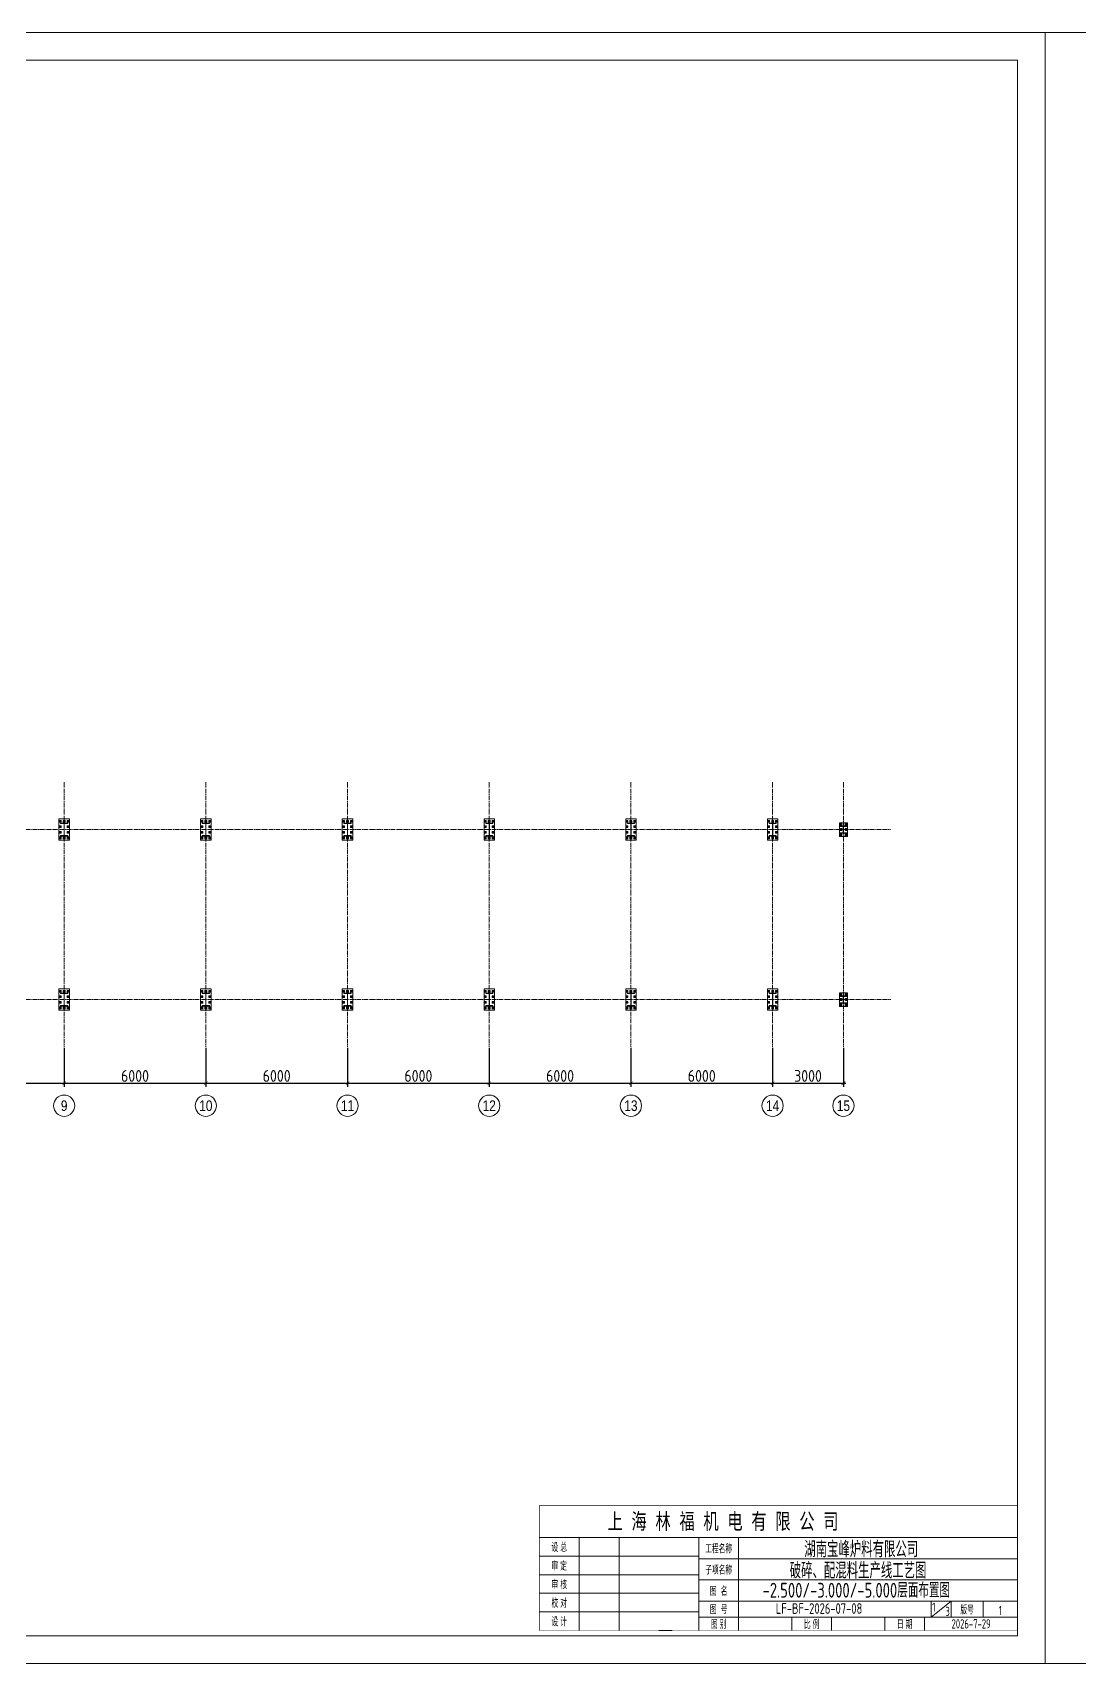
# Model space of a CAD drawing. Header units: millimetres. Extents: x 163705 to 1616509, y 81827 to 302547.
# Drawn here: x 498002 to 542329, y 114945 to 184010 of the extents above; entities that cross this region are included whole.
import ezdxf
from ezdxf.enums import TextEntityAlignment as Align

# ---------------------------------------------------------------- set-up
doc = ezdxf.new("R2010")
doc.units = ezdxf.units.MM
doc.header["$LTSCALE"] = 10
doc.linetypes.add('CENTER2', pattern=[28.575, 19.05, -3.175, 3.175, -3.175])
for name, color, linetype, lineweight in [('1-中心线', 1, 'CENTER2', 0), ('1-图框层', 7, 'Continuous', 0), ('1-护栏', 4, 'Continuous', 18), ('1-文本', 4, 'Continuous', 0), ('1-标注', 3, 'Continuous', 0), ('1-设备轮廓', 2, 'Continuous', 18), ('1-钢构', 6, 'Continuous', 0)]:
    doc.layers.add(name, color=color, linetype=linetype, lineweight=lineweight)
doc.styles.add('ARIAL', font='arial.ttf', dxfattribs={"width": 0.7})
doc.styles.add('CGY_HZ', font='tssdeng.shx', dxfattribs={"width": 0.75, "bigfont": 'tssdchn.shx'})
doc.styles.add('GY', font='arial.ttf', dxfattribs={"width": 0.6})
doc.styles.add('gy2', font='tssdeng.shx', dxfattribs={"width": 0.7, "bigfont": 'tssdchn.shx'})
doc.styles.add('HZ', font='gbenor.shx', dxfattribs={"bigfont": 'gbcbig.shx'})
doc.styles.get("Standard").update_dxf_attribs({"font": 'arial.ttf'})
doc.styles.add('基础标注', font='arial.ttf', dxfattribs={"width": 0.7})
doc.dimstyles.new('100$0', dxfattribs={"dimscale": 100, "dimtxt": 5, "dimasz": 1.5, "dimexe": 1.5, "dimexo": 0.5, "dimtad": 1, "dimdec": 0, "dimdsep": 46, "dimtxsty": 'HZ', "dimblk": 'ARCHTICK', "dimcen": 2.5, "dimdle": 1, "dimclrd": 256, "dimclre": 256, "dimadec": 0, "dimazin": 0, "dimtfac": 1, "dimtdec": 0, "dimtmove": 0, "dimatfit": 3, "dimfxl": 0, "dimarcsym": 0})

# ---------------------------------------------------------------- blocks, each defined once
blk = doc.blocks.new('标题栏')
at = {"layer": '1-图框层', "ltscale": 0.8}
for p, q in [((-11953, 2690), (0, 2690)), ((-11953, 1893), (0, 1893)), ((-3243, 498), (-2490, 1096)), ((-3243, 498), (-3243, 1096))]:
    blk.add_line(p, q, dxfattribs=at)
at = {"layer": '1-图框层'}
blk.add_line((-12950, 0), (-13448, 0), dxfattribs=at)
at = {"layer": '1-图框层', "ltscale": 0.8, "const_width": 20}
blk.add_lwpolyline([(0, 4682), (-17930, 4682), (-17930, 0), (0, 0)], close=True, dxfattribs=at)
at = {"layer": '1-图框层', "ltscale": 0.8}
for points in [[(0, 3486), (-17930, 3486)], [(-16436, 0), (-16436, 3486)], [(-14942, 3486), (-14942, 0)], [(-11953, 0), (-11953, 3486)], [(-10459, 0), (-10459, 3486)], [(-17930, 2789), (-11953, 2789)], [(-17930, 2092), (-11953, 2092)], [(-17930, 1395), (-11953, 1395)], [(-17930, 697), (-11953, 697)], [(-11953, 1096), (0, 1096)], [(-2490, 498), (-2490, 1096)], [(-1295, 1096), (-1295, 498)], [(-11953, 498), (0, 498)], [(-8467, 498), (-8467, 0)], [(-6973, 498), (-6973, 0)], [(-4981, 498), (-4981, 0)], [(-3486, 498), (-3486, 0)]]:
    blk.add_lwpolyline(points, dxfattribs=at)
at = {"layer": '1-文本', "style": '基础标注', "width": 0.7}
blk.add_text('上  海  林  福  机  电  有  限  公  司', height=600, dxfattribs=at).set_placement((-15376, 3796))
at = {"layer": '1-文本', "ltscale": 0.8}
for s, height, style, width, p in [('设 总', 300, 'GY', 0.6, (-17183, 3138)), ('工程名称', 300, 'GY', 0.6, (-11206, 3088)), ('审 定', 300, 'GY', 0.6, (-17183, 2440)), ('子项名称', 300, 'GY', 0.6, (-11206, 2291)), ('审 核', 300, 'GY', 0.6, (-17183, 1743)), ('校 对', 300, 'GY', 0.6, (-17183, 1046)), ('图  名', 300, 'GY', 0.6, (-11206, 1494)), ('图  号', 300, 'GY', 0.6, (-11206, 797)), ('3', 351, 'gy2', 0.7, (-2625, 716)), ('版号', 300, 'GY', 0.6, (-1893, 797)), ('1', 351, 'gy2', 0.7, (-647, 750)), ('设 计', 300, 'GY', 0.6, (-17183, 349)), ('图 别', 300, 'GY', 0.6, (-11206, 249)), ('比 例', 300, 'GY', 0.6, (-7720, 249)), ('日 期', 300, 'GY', 0.6, (-4234, 249)), ('2026-7-29', 351, 'gy2', 0.7, (-1743, 249))]:
    blk.add_text(s, height=height, dxfattribs=dict(at, style=style, width=width)).set_placement(p, align=Align.MIDDLE)
at = {"layer": '1-文本', "ltscale": 0.8, "style": 'CGY_HZ', "width": 0.75}
for s, height, p in [('           湖南宝峰炉料有限公司', 599.5, (-11000, 2743, 13)), ('         破碎、配混料生产线工艺图', 599.5, (-11000, 1946, 13)), ('LF-BF-2026-07-08', 400, (-9064, 624, 13))]:
    blk.add_text(s, height=height, dxfattribs=at).set_placement(p)
blk = doc.blocks.new('G$CCDFBE48F')
for p, q in [((20, 425), (20, 440)), ((20, 440), (170, 440)), ((152, 425), (20, 425)), ((20, 140), (20, 155)), ((20, 155), (152, 155)), ((170, 140), (20, 140)), ((24, 515), (106, 515)), ((24, 290), (106, 290)), ((24, 65), (106, 65)), ((65, 474), (65, 556)), ((65, 250), (65, 330)), ((65, 24), (65, 106)), ((165, 168), (165, 412)), ((170, 443), (170, 137)), ((320, 440), (170, 440)), ((170, 140), (320, 140)), ((175, 168), (175, 412)), ((188, 425), (320, 425)), ((320, 155), (188, 155)), ((235, 515), (316, 515)), ((235, 290), (316, 290)), ((235, 65), (316, 65)), ((275, 474), (275, 556)), ((275, 250), (275, 330)), ((275, 24), (275, 106)), ((320, 425), (320, 440)), ((320, 140), (320, 155))]:
    blk.add_line(p, q)
for points in [[(0, 0), (0, 580), (340, 580), (340, 0)], [(28, 478), (28, 552), (102, 552), (102, 478)], [(28, 252), (28, 328), (102, 328), (102, 252)], [(28, 28), (28, 102), (102, 102), (102, 28)], [(238, 478), (238, 552), (313, 552), (313, 478)], [(238, 252), (238, 328), (313, 328), (313, 252)], [(238, 28), (238, 102), (313, 102), (313, 28)]]:
    blk.add_lwpolyline(points, close=True)
for centre in [(65, 515), (65, 290), (65, 65), (275, 515), (275, 290), (275, 65)]:
    blk.add_circle(centre, 18)
for centre, start, end in [((152, 412), 0, 90), ((152, 168), 270, 0), ((188, 412), 90, 180), ((188, 168), 180, 270)]:
    blk.add_arc(centre, 13, start, end)
blk.add_text('HC_SUPERPART', height=0.001).set_placement((170, 140))
blk = doc.blocks.new('G$CFEC4C302')
for p, q in [((14, 800), (95, 800)), ((55, 760), (55, 840)), ((70, 707), (70, 725)), ((70, 725), (220, 725)), ((202, 707), (70, 707)), ((179, 800), (260, 800)), ((215, 206), (215, 694)), ((220, 760), (220, 840)), ((220, 728), (220, 172)), ((370, 725), (220, 725)), ((226, 206), (226, 694)), ((239, 707), (370, 707)), ((344, 800), (425, 800)), ((370, 707), (370, 725)), ((385, 760), (385, 840)), ((14, 570), (95, 570)), ((14, 330), (95, 330)), ((14, 100), (95, 100)), ((55, 530), (55, 610)), ((55, 290), (55, 370)), ((55, 60), (55, 140)), ((70, 175), (70, 193)), ((70, 193), (202, 193)), ((220, 175), (70, 175)), ((179, 100), (260, 100)), ((220, 175), (370, 175)), ((220, 60), (220, 140)), ((370, 193), (239, 193)), ((344, 570), (425, 570)), ((344, 330), (425, 330)), ((344, 100), (425, 100)), ((370, 175), (370, 193)), ((385, 530), (385, 610)), ((385, 290), (385, 370)), ((385, 60), (385, 140))]:
    blk.add_line(p, q)
for points in [[(0, 0), (0, 900), (440, 900), (440, 0)], [(17, 762), (17, 838), (92, 838), (92, 762)], [(182, 762), (182, 838), (257, 838), (257, 762)], [(347, 762), (347, 838), (422, 838), (422, 762)], [(17, 532), (17, 608), (92, 608), (92, 532)], [(17, 292), (17, 368), (92, 368), (92, 292)], [(17, 62), (17, 138), (92, 138), (92, 62)], [(182, 62), (182, 138), (257, 138), (257, 62)], [(347, 532), (347, 608), (422, 608), (422, 532)], [(347, 292), (347, 368), (422, 368), (422, 292)], [(347, 62), (347, 138), (422, 138), (422, 62)]]:
    blk.add_lwpolyline(points, close=True)
for centre in [(55, 800), (220, 800), (385, 800), (55, 570), (55, 330), (55, 100), (220, 100), (385, 570), (385, 330), (385, 100)]:
    blk.add_circle(centre, 18)
for centre, start, end in [((202, 694), 0, 90), ((239, 694), 90, 180), ((202, 206), 270, 0), ((239, 206), 180, 270)]:
    blk.add_arc(centre, 13, start, end)
blk.add_text('HC_SUPERPART', height=0.001).set_placement((220, 175))
blk = doc.blocks.new('_ArchTick')
at = {"const_width": 0.15}
blk.add_lwpolyline([(-0.5, -0.5), (0.5, 0.5)], dxfattribs=at)
blk = doc.blocks.new('*D170')
at = {"layer": '1-标注', "lineweight": -2, "transparency": 16777216}
for p, q in [((493337, 141009), (493337, 139363)), ((499337, 141009), (499337, 139363)), ((493237, 139513), (499437, 139513))]:
    blk.add_line(p, q, dxfattribs=at)
at = {"layer": 'Defpoints', "transparency": 16777216}
for p in [(493337, 141059), (499337, 141059), (499337, 139513)]:
    blk.add_point(p, dxfattribs=at)
at = {"layer": '1-标注', "lineweight": -2, "transparency": 16777216, "xscale": 150, "yscale": 150, "zscale": 150, "rotation": 180}
blk.add_blockref('_ArchTick', (493337, 139513), dxfattribs=at)
at = {"layer": '1-标注', "lineweight": -2, "transparency": 16777216, "xscale": 150, "yscale": 150, "zscale": 150}
blk.add_blockref('_ArchTick', (499337, 139513), dxfattribs=at)
at = {"layer": '1-标注', "transparency": 16777216, "insert": (496337, 139825), "char_height": 500, "attachment_point": 5, "style": 'HZ'}
blk.add_mtext('6000', dxfattribs=at)
blk = doc.blocks.new('*D171')
at = {"layer": '1-标注', "lineweight": -2, "transparency": 16777216}
for p, q in [((499337, 141009), (499337, 139363)), ((505337, 141009), (505337, 139363)), ((499237, 139513), (505437, 139513))]:
    blk.add_line(p, q, dxfattribs=at)
at = {"layer": 'Defpoints', "transparency": 16777216}
for p in [(499337, 141059), (505337, 141059), (505337, 139513)]:
    blk.add_point(p, dxfattribs=at)
at = {"layer": '1-标注', "lineweight": -2, "transparency": 16777216, "xscale": 150, "yscale": 150, "zscale": 150, "rotation": 180}
blk.add_blockref('_ArchTick', (499337, 139513), dxfattribs=at)
at = {"layer": '1-标注', "lineweight": -2, "transparency": 16777216, "xscale": 150, "yscale": 150, "zscale": 150}
blk.add_blockref('_ArchTick', (505337, 139513), dxfattribs=at)
at = {"layer": '1-标注', "transparency": 16777216, "insert": (502337, 139825), "char_height": 500, "attachment_point": 5, "style": 'HZ'}
blk.add_mtext('6000', dxfattribs=at)
blk = doc.blocks.new('*D172')
at = {"layer": '1-标注', "lineweight": -2, "transparency": 16777216}
for p, q in [((505337, 141009), (505337, 139363)), ((511337, 141009), (511337, 139363)), ((505237, 139513), (511437, 139513))]:
    blk.add_line(p, q, dxfattribs=at)
at = {"layer": 'Defpoints', "transparency": 16777216}
for p in [(505337, 141059), (511337, 141059), (511337, 139513)]:
    blk.add_point(p, dxfattribs=at)
at = {"layer": '1-标注', "lineweight": -2, "transparency": 16777216, "xscale": 150, "yscale": 150, "zscale": 150, "rotation": 180}
blk.add_blockref('_ArchTick', (505337, 139513), dxfattribs=at)
at = {"layer": '1-标注', "lineweight": -2, "transparency": 16777216, "xscale": 150, "yscale": 150, "zscale": 150}
blk.add_blockref('_ArchTick', (511337, 139513), dxfattribs=at)
at = {"layer": '1-标注', "transparency": 16777216, "insert": (508337, 139825), "char_height": 500, "attachment_point": 5, "style": 'HZ'}
blk.add_mtext('6000', dxfattribs=at)
blk = doc.blocks.new('*D173')
at = {"layer": '1-标注', "lineweight": -2, "transparency": 16777216}
for p, q in [((511337, 141009), (511337, 139363)), ((517337, 141009), (517337, 139363)), ((511237, 139513), (517437, 139513))]:
    blk.add_line(p, q, dxfattribs=at)
at = {"layer": 'Defpoints', "transparency": 16777216}
for p in [(511337, 141059), (517337, 141059), (517337, 139513)]:
    blk.add_point(p, dxfattribs=at)
at = {"layer": '1-标注', "lineweight": -2, "transparency": 16777216, "xscale": 150, "yscale": 150, "zscale": 150, "rotation": 180}
blk.add_blockref('_ArchTick', (511337, 139513), dxfattribs=at)
at = {"layer": '1-标注', "lineweight": -2, "transparency": 16777216, "xscale": 150, "yscale": 150, "zscale": 150}
blk.add_blockref('_ArchTick', (517337, 139513), dxfattribs=at)
at = {"layer": '1-标注', "transparency": 16777216, "insert": (514337, 139825), "char_height": 500, "attachment_point": 5, "style": 'HZ'}
blk.add_mtext('6000', dxfattribs=at)
blk = doc.blocks.new('*D174')
at = {"layer": '1-标注', "lineweight": -2, "transparency": 16777216}
for p, q in [((517337, 141009), (517337, 139363)), ((523337, 141009), (523337, 139363)), ((517237, 139513), (523437, 139513))]:
    blk.add_line(p, q, dxfattribs=at)
at = {"layer": 'Defpoints', "transparency": 16777216}
for p in [(517337, 141059), (523337, 141059), (523337, 139513)]:
    blk.add_point(p, dxfattribs=at)
at = {"layer": '1-标注', "lineweight": -2, "transparency": 16777216, "xscale": 150, "yscale": 150, "zscale": 150, "rotation": 180}
blk.add_blockref('_ArchTick', (517337, 139513), dxfattribs=at)
at = {"layer": '1-标注', "lineweight": -2, "transparency": 16777216, "xscale": 150, "yscale": 150, "zscale": 150}
blk.add_blockref('_ArchTick', (523337, 139513), dxfattribs=at)
at = {"layer": '1-标注', "transparency": 16777216, "insert": (520337, 139825), "char_height": 500, "attachment_point": 5, "style": 'HZ'}
blk.add_mtext('6000', dxfattribs=at)
blk = doc.blocks.new('*D175')
at = {"layer": '1-标注', "lineweight": -2, "transparency": 16777216}
for p, q in [((523337, 141009), (523337, 139363)), ((529337, 141009), (529337, 139363)), ((523237, 139513), (529437, 139513))]:
    blk.add_line(p, q, dxfattribs=at)
at = {"layer": 'Defpoints', "transparency": 16777216}
for p in [(523337, 141059), (529337, 141059), (529337, 139513)]:
    blk.add_point(p, dxfattribs=at)
at = {"layer": '1-标注', "lineweight": -2, "transparency": 16777216, "xscale": 150, "yscale": 150, "zscale": 150, "rotation": 180}
blk.add_blockref('_ArchTick', (523337, 139513), dxfattribs=at)
at = {"layer": '1-标注', "lineweight": -2, "transparency": 16777216, "xscale": 150, "yscale": 150, "zscale": 150}
blk.add_blockref('_ArchTick', (529337, 139513), dxfattribs=at)
at = {"layer": '1-标注', "transparency": 16777216, "insert": (526337, 139825), "char_height": 500, "attachment_point": 5, "style": 'HZ'}
blk.add_mtext('6000', dxfattribs=at)
blk = doc.blocks.new('*D176')
at = {"layer": '1-标注', "lineweight": -2, "transparency": 16777216}
for p, q in [((529337, 141009), (529337, 139363)), ((532337, 141009), (532337, 139363)), ((529237, 139513), (532437, 139513))]:
    blk.add_line(p, q, dxfattribs=at)
at = {"layer": 'Defpoints', "transparency": 16777216}
for p in [(529337, 141059), (532337, 141059), (532337, 139513)]:
    blk.add_point(p, dxfattribs=at)
at = {"layer": '1-标注', "lineweight": -2, "transparency": 16777216, "xscale": 150, "yscale": 150, "zscale": 150, "rotation": 180}
blk.add_blockref('_ArchTick', (529337, 139513), dxfattribs=at)
at = {"layer": '1-标注', "lineweight": -2, "transparency": 16777216, "xscale": 150, "yscale": 150, "zscale": 150}
blk.add_blockref('_ArchTick', (532337, 139513), dxfattribs=at)
at = {"layer": '1-标注', "transparency": 16777216, "insert": (530837, 139825), "char_height": 500, "attachment_point": 5, "style": 'HZ'}
blk.add_mtext('3000', dxfattribs=at)

msp = doc.modelspace()

# ---------------------------------------------------------------- linework, layer by layer
at = {"layer": '1-中心线'}
for p, q in [((499336.946, 152259.738), (499336.946, 141059.499)), ((505336.946, 152259.738), (505336.946, 141059.499)), ((511336.946, 152259.738), (511336.946, 141059.499)), ((517336.946, 152259.738), (517336.946, 141059.499)), ((523336.946, 152259.738), (523336.946, 141059.499)), ((529336.946, 152259.738), (529336.946, 141059.499)), ((532336.946, 152259.738), (532336.946, 141059.499)), ((455720.795, 150259.632), (534337.221, 150259.632)), ((455720.795, 143059.632), (534347.221, 143059.632))]:
    msp.add_line(p, q, dxfattribs=at)
at = {"layer": '1-图框层'}
for points in [[(540875.467, 184010.246), (443090.596, 184010.246), (443090.596, 114944.595), (540875.467, 114944.595)], [(638660.337, 184010.246), (540875.467, 184010.246), (540875.467, 114944.595), (638660.337, 114944.595)]]:
    msp.add_lwpolyline(points, close=True, dxfattribs=at)
msp.add_lwpolyline([(445997.4, 182847.525), (445997.4, 116107.316), (539712.745, 116107.316), (539712.745, 182847.525), (445997.4, 182847.525)], dxfattribs=at)
at = {"layer": '1-护栏'}
for centre in [(499336.946, 138562.793), (505336.946, 138562.793), (511336.946, 138562.793), (517336.946, 138562.793), (523336.946, 138562.793), (529336.946, 138562.793), (532336.946, 138562.793)]:
    msp.add_circle(centre, 450, dxfattribs=at)

# ---------------------------------------------------------------- block references
at = {"layer": '1-设备轮廓', "xscale": 1.129587331129726, "yscale": 1.129587331129726, "zscale": 1.129587331129726}
msp.add_blockref('标题栏', (539712.745, 116338.118), dxfattribs=at)
at = {"layer": '1-钢构'}
for name, p in [('G$CFEC4C302', (499116.946, 149809.632)), ('G$CFEC4C302', (505116.946, 149809.632)), ('G$CFEC4C302', (511116.946, 149809.632)), ('G$CFEC4C302', (517116.946, 149809.632)), ('G$CFEC4C302', (523116.946, 149809.632)), ('G$CFEC4C302', (529116.946, 149809.632)), ('G$CCDFBE48F', (532166.946, 149969.632)), ('G$CFEC4C302', (499116.946, 142609.632)), ('G$CFEC4C302', (505116.946, 142609.632)), ('G$CFEC4C302', (511116.946, 142609.632)), ('G$CFEC4C302', (517116.946, 142609.632)), ('G$CFEC4C302', (523116.946, 142609.632)), ('G$CFEC4C302', (529116.946, 142609.632)), ('G$CCDFBE48F', (532166.946, 142769.632))]:
    msp.add_blockref(name, p, dxfattribs=at)

# ---------------------------------------------------------------- texts
at = {"layer": '1-护栏', "style": 'ARIAL', "width": 0.8}
for s, p in [('9', (499336.946, 138562.793)), ('10', (505336.946, 138562.793)), ('11', (511336.946, 138562.793)), ('12', (517336.946, 138562.793)), ('13', (523336.946, 138562.793)), ('14', (529336.946, 138562.793)), ('15', (532336.946, 138562.793))]:
    msp.add_text(s, height=450, dxfattribs=at).set_placement(p, align=Align.MIDDLE_CENTER)
at = {"layer": '1-文本', "ltscale": 0.8, "style": 'CGY_HZ', "width": 0.75}
for s, height, p in [('-2.500/-3.000/-5.000层面布置图', 628.06984, (528913.144, 117728.997, -11.679)), ('1', 387.697, (536095.678, 117133.924, -30.897))]:
    msp.add_text(s, height=height, dxfattribs=at).set_placement(p)

# ---------------------------------------------------------------- dimensions: what is measured, and where the dimension line sits
at = {"layer": '1-标注'}
for base, p1, p2, picture, middle in [((499336.946, 139512.793), (493336.946, 141059.499), (499336.946, 141059.499), '*D170', (496336.946, 139825.293)), ((505336.946, 139512.793), (499336.946, 141059.499), (505336.946, 141059.499), '*D171', (502336.946, 139825.293)), ((511336.946, 139512.793), (505336.946, 141059.499), (511336.946, 141059.499), '*D172', (508336.946, 139825.293)), ((517336.946, 139512.793), (511336.946, 141059.499), (517336.946, 141059.499), '*D173', (514336.946, 139825.293)), ((523336.946, 139512.793), (517336.946, 141059.499), (523336.946, 141059.499), '*D174', (520336.946, 139825.293)), ((529336.946, 139512.793), (523336.946, 141059.499), (529336.946, 141059.499), '*D175', (526336.946, 139825.293)), ((532336.946, 139512.793), (529336.946, 141059.499), (532336.946, 141059.499), '*D176', (530836.946, 139825.293))]:
    dim = msp.add_linear_dim(base=base, p1=p1, p2=p2, dimstyle='100$0', override={"dimtol": 0, "dimlim": 0, "dimtdec": 8, "dimtix": 1}, dxfattribs=at)
    dim.commit()
    dim.dimension.update_dxf_attribs({"geometry": picture, "text_midpoint": middle})

doc.saveas('drawing.dxf')
